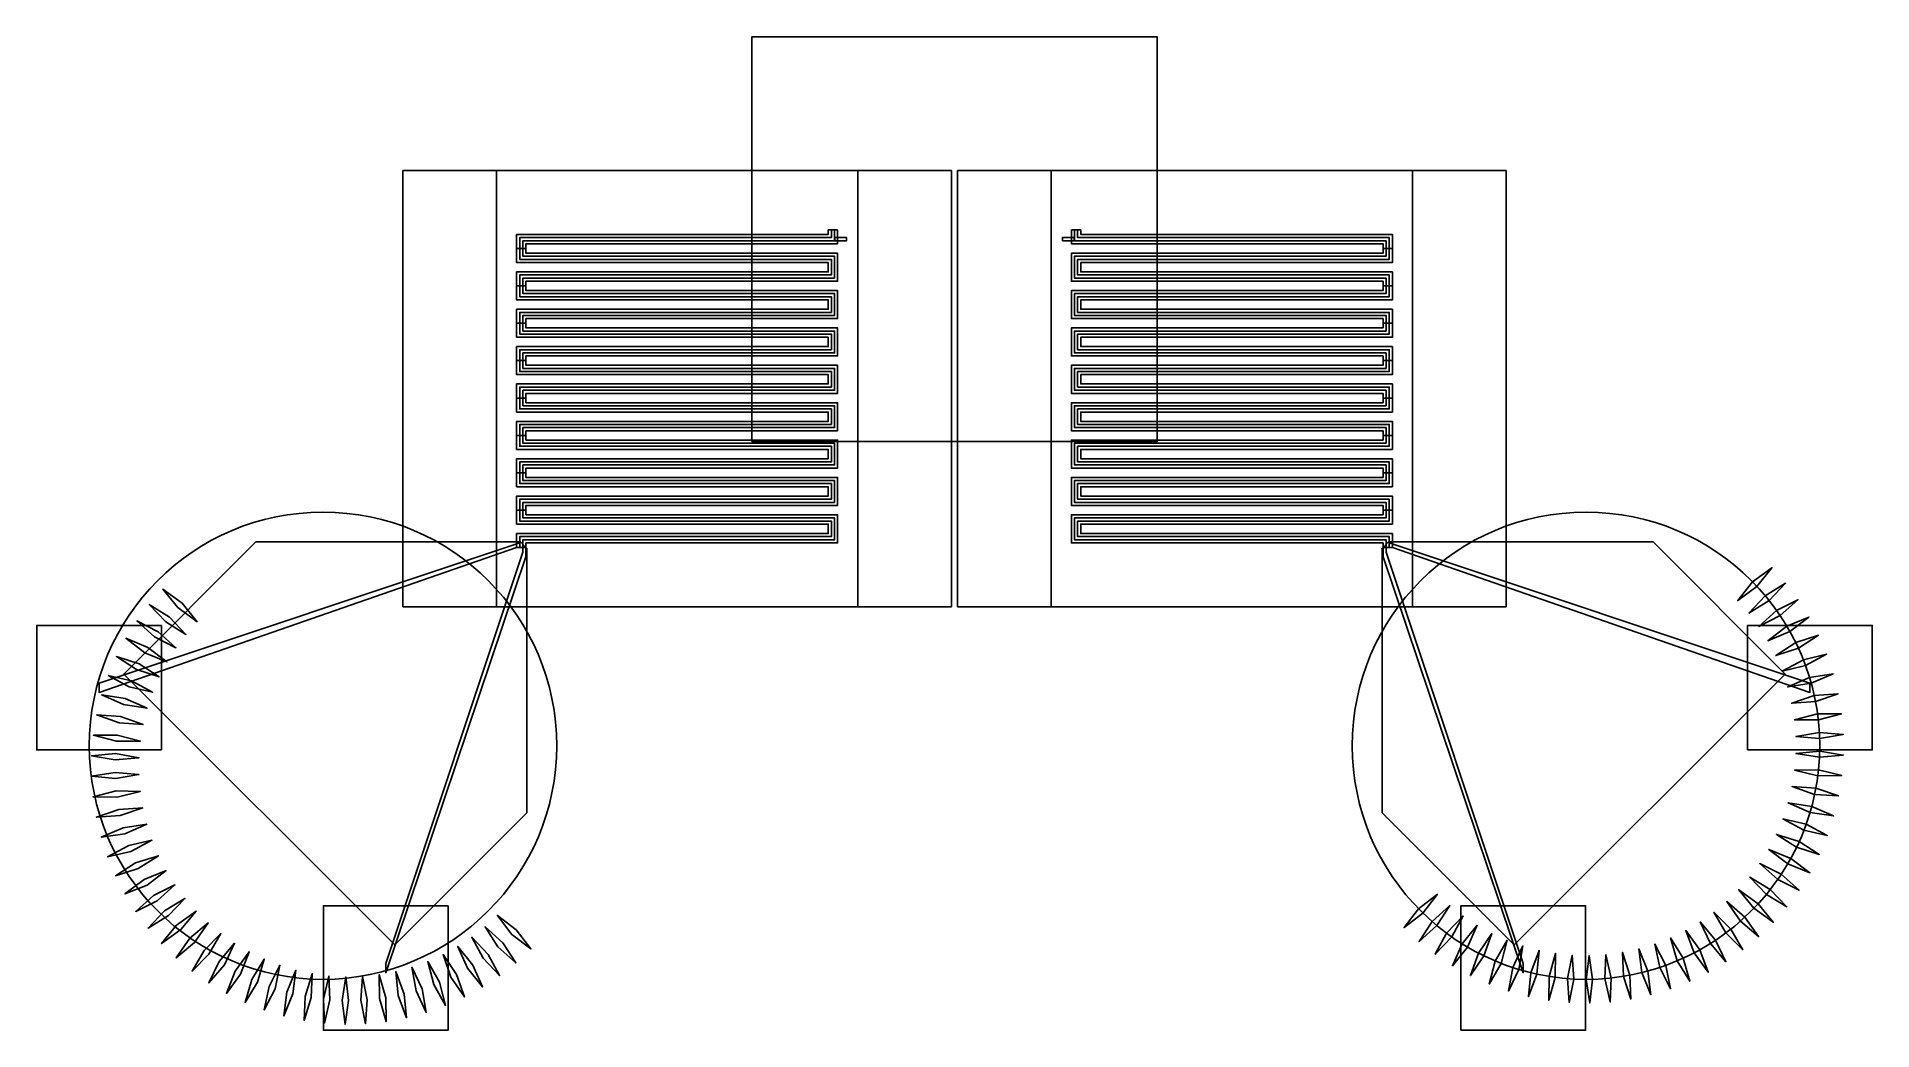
# Model space of a CAD drawing. Extents: x -29.4 to 29.4, y -38.9 to -7.
import ezdxf

# ---------------------------------------------------------------- set-up
doc = ezdxf.new("R2010")
doc.units = 0

msp = doc.modelspace()

# ---------------------------------------------------------------- linework, layer by layer
at = {"layer": 'cure'}
for points in [[(-3.1, -11.3), (-14.7, -11.3), (-14.7, -25.3), (-3.1, -25.3)], [(3.1, -25.3), (14.7, -25.3), (14.7, -11.3), (3.1, -11.3)]]:
    msp.add_lwpolyline(points, close=True, dxfattribs=at)
at = {"layer": 'M1_LD'}
for centre in [(-20.264, -29.764), (20.264, -29.764)]:
    msp.add_circle(centre, 7.5, dxfattribs=at)
at = {"layer": 'M1_Neg'}
for points in [[(-3.75, -13.2), (-3.75, -13.65), (-13.75, -13.65), (-13.75, -13.8), (-14.05, -13.8), (-14.05, -13.35), (-4.05, -13.35), (-4.05, -13.2)], [(-3.8375, -13.55), (-3.4625, -13.55), (-3.4625, -13.45), (-3.8375, -13.45)], [(3.4625, -13.55), (3.8375, -13.55), (3.8375, -13.45), (3.4625, -13.45)], [(3.75, -13.2), (3.75, -13.65), (13.75, -13.65), (13.75, -13.8), (14.05, -13.8), (14.05, -13.35), (4.05, -13.35), (4.05, -13.2)], [(-13.75, -13.8), (-13.75, -13.95), (-3.75, -13.95), (-3.75, -14.85), (-13.75, -14.85), (-13.75, -15), (-14.05, -15), (-14.05, -14.55), (-4.05, -14.55), (-4.05, -14.25), (-14.05, -14.25), (-14.05, -13.8)], [(13.75, -13.8), (13.75, -13.95), (3.75, -13.95), (3.75, -14.85), (13.75, -14.85), (13.75, -15), (14.05, -15), (14.05, -14.55), (4.05, -14.55), (4.05, -14.25), (14.05, -14.25), (14.05, -13.8)], [(-13.75, -15), (-13.75, -15.15), (-3.75, -15.15), (-3.75, -16.05), (-13.75, -16.05), (-13.75, -16.2), (-14.05, -16.2), (-14.05, -15.75), (-4.05, -15.75), (-4.05, -15.45), (-14.05, -15.45), (-14.05, -15)], [(13.75, -15), (13.75, -15.15), (3.75, -15.15), (3.75, -16.05), (13.75, -16.05), (13.75, -16.2), (14.05, -16.2), (14.05, -15.75), (4.05, -15.75), (4.05, -15.45), (14.05, -15.45), (14.05, -15)], [(-13.75, -16.2), (-13.75, -16.35), (-3.75, -16.35), (-3.75, -17.25), (-13.75, -17.25), (-13.75, -17.4), (-14.05, -17.4), (-14.05, -16.95), (-4.05, -16.95), (-4.05, -16.65), (-14.05, -16.65), (-14.05, -16.2)], [(13.75, -16.2), (13.75, -16.35), (3.75, -16.35), (3.75, -17.25), (13.75, -17.25), (13.75, -17.4), (14.05, -17.4), (14.05, -16.95), (4.05, -16.95), (4.05, -16.65), (14.05, -16.65), (14.05, -16.2)], [(-13.75, -17.4), (-13.75, -17.55), (-3.75, -17.55), (-3.75, -18.45), (-13.75, -18.45), (-13.75, -18.6), (-14.05, -18.6), (-14.05, -18.15), (-4.05, -18.15), (-4.05, -17.85), (-14.05, -17.85), (-14.05, -17.4)], [(13.75, -17.4), (13.75, -17.55), (3.75, -17.55), (3.75, -18.45), (13.75, -18.45), (13.75, -18.6), (14.05, -18.6), (14.05, -18.15), (4.05, -18.15), (4.05, -17.85), (14.05, -17.85), (14.05, -17.4)], [(-13.75, -18.6), (-13.75, -18.75), (-3.75, -18.75), (-3.75, -19.65), (-13.75, -19.65), (-13.75, -19.8), (-14.05, -19.8), (-14.05, -19.35), (-4.05, -19.35), (-4.05, -19.05), (-14.05, -19.05), (-14.05, -18.6)], [(13.75, -18.6), (13.75, -18.75), (3.75, -18.75), (3.75, -19.65), (13.75, -19.65), (13.75, -19.8), (14.05, -19.8), (14.05, -19.35), (4.05, -19.35), (4.05, -19.05), (14.05, -19.05), (14.05, -18.6)], [(-13.75, -19.8), (-13.75, -19.95), (-3.75, -19.95), (-3.75, -20.85), (-13.75, -20.85), (-13.75, -21), (-14.05, -21), (-14.05, -20.55), (-4.05, -20.55), (-4.05, -20.25), (-14.05, -20.25), (-14.05, -19.8)], [(13.75, -19.8), (13.75, -19.95), (3.75, -19.95), (3.75, -20.85), (13.75, -20.85), (13.75, -21), (14.05, -21), (14.05, -20.55), (4.05, -20.55), (4.05, -20.25), (14.05, -20.25), (14.05, -19.8)], [(-13.75, -21), (-13.75, -21.15), (-3.75, -21.15), (-3.75, -22.05), (-13.75, -22.05), (-13.75, -22.2), (-14.05, -22.2), (-14.05, -21.75), (-4.05, -21.75), (-4.05, -21.45), (-14.05, -21.45), (-14.05, -21)], [(13.75, -21), (13.75, -21.15), (3.75, -21.15), (3.75, -22.05), (13.75, -22.05), (13.75, -22.2), (14.05, -22.2), (14.05, -21.75), (4.05, -21.75), (4.05, -21.45), (14.05, -21.45), (14.05, -21)], [(-13.75, -22.2), (-13.75, -22.35), (-3.75, -22.35), (-3.75, -23.25), (-13.75, -23.25), (-13.75, -23.4), (-14.05, -23.4), (-14.05, -22.95), (-4.05, -22.95), (-4.05, -22.65), (-14.05, -22.65), (-14.05, -22.2)], [(13.75, -22.2), (13.75, -22.35), (3.75, -22.35), (3.75, -23.25), (13.75, -23.25), (13.75, -23.4), (14.05, -23.4), (14.05, -22.95), (4.05, -22.95), (4.05, -22.65), (14.05, -22.65), (14.05, -22.2)], [(-13.9311, -23.2189), (-22.4163, -23.2189), (-26.659, -27.4616), (-17.9616, -36.159), (-13.7189, -31.9163), (-13.7189, -23.4311)], [(13.9311, -23.2189), (22.4163, -23.2189), (26.659, -27.4616), (17.9616, -36.159), (13.7189, -31.9163), (13.7189, -23.4311)]]:
    msp.add_lwpolyline(points, close=True, dxfattribs=at)
at = {"layer": 'M1_Pos_holes'}
for points in [[(25.6114, -24.5042), (25.132, -25.1018), (25.7497, -24.6486), (26.2291, -24.051)], [(-24.7824, -25.1867), (-24.303, -25.7843), (-24.9208, -25.3311), (-25.4002, -24.7335)], [(26.0146, -24.9483), (25.489, -25.5057), (26.1409, -25.1034), (26.6666, -24.546)], [(-25.1857, -25.6308), (-24.66, -26.1882), (-25.312, -25.7859), (-25.8376, -25.2285)], [(26.381, -25.4233), (25.8125, -25.9369), (26.4946, -25.5879), (27.0631, -25.0743)], [(-25.5521, -26.1058), (-24.9836, -26.6194), (-25.6657, -26.2704), (-26.2342, -25.7568)], [(26.7084, -25.926), (26.1006, -26.3925), (26.8084, -26.0992), (27.4161, -25.6327)], [(-25.8794, -26.6085), (-25.2717, -27.075), (-25.9795, -26.7817), (-26.5872, -26.3152)], [(26.9945, -26.4533), (26.3514, -26.8698), (27.0803, -26.6339), (27.7234, -26.2175)], [(-26.1655, -27.1358), (-25.5225, -27.5523), (-26.2514, -27.3164), (-26.8945, -26.9)], [(27.2375, -27.0018), (26.5632, -27.3655), (27.3087, -27.1887), (27.9829, -26.8249)], [(-26.4086, -27.6842), (-25.7343, -28.048), (-26.4797, -27.8712), (-27.154, -27.5074)], [(27.4359, -27.5679), (26.7347, -27.8766), (27.4919, -27.7599), (28.1931, -27.4512)], [(-26.607, -28.2504), (-25.9058, -28.5591), (-26.663, -28.4424), (-27.3642, -28.1337)], [(27.5885, -28.148), (26.8649, -28.3997), (27.629, -28.3439), (28.3526, -28.0922)], [(-26.7596, -28.8305), (-26.0359, -29.0822), (-26.8, -29.0264), (-27.5237, -28.7747)], [(27.6942, -28.7386), (26.9528, -28.9316), (27.7189, -28.937), (28.4603, -28.744)], [(-26.8653, -29.421), (-26.1239, -29.6141), (-26.89, -29.6195), (-27.6314, -29.4265)], [(27.7524, -29.3356), (26.9979, -29.4688), (27.7611, -29.5354), (28.5156, -29.4023)], [(-26.9235, -30.0181), (-26.169, -30.1513), (-26.9322, -30.2179), (-27.6867, -30.0848)], [(27.7627, -29.9354), (27, -30.0079), (27.7554, -30.1353), (28.5181, -30.0628)], [(-26.9337, -30.6179), (-26.171, -30.6904), (-26.9265, -30.8178), (-27.6892, -30.7453)], [(27.725, -30.5341), (26.9589, -30.5454), (27.7018, -30.7328), (28.4678, -30.7215)], [(-26.896, -31.2166), (-26.13, -31.2279), (-26.8729, -31.4153), (-27.6389, -31.404)], [(27.6396, -31.1279), (26.8751, -31.0779), (27.6006, -31.3241), (28.3651, -31.3741)], [(-26.8106, -31.8104), (-26.0461, -31.7604), (-26.7717, -32.0066), (-27.5361, -32.0566)], [(27.507, -31.713), (26.7489, -31.6021), (27.4524, -31.9054), (28.2105, -32.0163)], [(-26.678, -32.3955), (-25.92, -32.2845), (-26.6235, -32.5879), (-27.3816, -32.6988)], [(27.3281, -32.2856), (26.5813, -32.1144), (27.2583, -32.473), (28.0051, -32.6442)], [(-26.4991, -32.9681), (-25.7524, -32.7969), (-26.4294, -33.1555), (-27.1762, -33.3266)], [(27.104, -32.842), (26.3733, -32.6117), (27.0195, -33.0233), (27.7502, -33.2536)], [(-26.275, -33.5245), (-25.5443, -33.2942), (-26.1905, -33.7058), (-26.9212, -33.9361)], [(26.5262, -33.8924), (25.8415, -33.5487), (26.4139, -34.0579), (27.0986, -34.4017)], [(26.8361, -33.3788), (26.1261, -33.0909), (26.7374, -33.5527), (27.4473, -33.8407)], [(-26.0072, -34.0613), (-25.2972, -33.7733), (-25.9084, -34.2352), (-26.6184, -34.5232)], [(26.1762, -34.3797), (25.5212, -33.9823), (26.0511, -34.5357), (26.7061, -34.933)], [(-25.6973, -34.5749), (-25.0126, -34.2312), (-25.585, -34.7404), (-26.2696, -35.0842)], [(-25.3473, -35.0622), (-24.6923, -34.6648), (-25.2221, -35.2182), (-25.8772, -35.6155)], [(15.0314, -35.138), (15.4978, -34.5302), (14.8899, -34.9966), (14.4236, -35.6044)], [(25.7885, -34.8374), (25.1673, -34.389), (25.6512, -34.9829), (26.2724, -35.4313)], [(-24.9595, -35.5199), (-24.3384, -35.0714), (-24.8223, -35.6654), (-25.4435, -36.1138)], [(-14.2024, -35.8205), (-14.6688, -35.2127), (-14.061, -35.679), (-13.5946, -36.2869)], [(15.4776, -35.5389), (15.8939, -34.8958), (15.3253, -35.4093), (14.909, -36.0524)], [(15.9544, -35.903), (16.318, -35.2286), (15.7922, -35.7859), (15.4286, -36.4602)], [(24.9096, -35.6528), (24.3678, -35.1111), (24.751, -35.7745), (25.2927, -36.3162)], [(25.3654, -35.2627), (24.782, -34.766), (25.2169, -35.3967), (25.8003, -35.8934)], [(-24.5364, -35.9452), (-23.9531, -35.4485), (-24.388, -36.0792), (-24.9714, -36.5759)], [(-24.0807, -36.3352), (-23.5389, -35.7936), (-23.922, -36.457), (-24.4638, -36.9987)], [(-15.1255, -36.5855), (-15.489, -35.9111), (-14.9633, -36.4684), (-14.5997, -37.1427)], [(-14.6486, -36.2214), (-15.065, -35.5783), (-14.4964, -36.0918), (-14.08, -36.7349)], [(16.4588, -36.2277), (16.7673, -35.5265), (16.2878, -36.124), (15.9792, -36.8252)], [(16.9875, -36.5112), (17.239, -35.7875), (16.8088, -36.4214), (16.5572, -37.1451)], [(23.9121, -36.3177), (23.4635, -35.6966), (23.7361, -36.4126), (24.1846, -37.0337)], [(24.4242, -36.0052), (23.9274, -35.4219), (24.2563, -36.1139), (24.753, -36.6971)], [(-23.5952, -36.6877), (-23.0985, -36.1044), (-23.4273, -36.7964), (-23.9241, -37.3796)], [(-23.0832, -37.0002), (-22.6346, -36.3791), (-22.9071, -37.0951), (-23.3557, -37.7162)], [(-16.1586, -37.1937), (-16.4101, -36.47), (-15.9798, -37.1039), (-15.7283, -37.8276)], [(-15.6298, -36.9102), (-15.9384, -36.209), (-15.4588, -36.8065), (-15.1503, -37.5077)], [(17.5372, -36.7514), (17.73, -36.01), (17.3518, -36.6762), (17.159, -37.4177)], [(18.1043, -36.947), (18.2373, -36.1925), (17.9135, -36.8868), (17.7805, -37.6413)], [(18.6852, -37.0966), (18.7575, -36.3339), (18.4903, -37.0519), (18.418, -37.8146)], [(19.2763, -37.1993), (19.2874, -36.4333), (19.0784, -37.1703), (19.0673, -37.9364)], [(19.8736, -37.2545), (19.8235, -36.49), (19.674, -37.2414), (19.7242, -38.0059)], [(20.4735, -37.2617), (20.3624, -36.5037), (20.2735, -37.2646), (20.3846, -38.0227)], [(21.072, -37.221), (20.9007, -36.4742), (20.8729, -37.2399), (21.0442, -37.9866)], [(21.6653, -37.1326), (21.4349, -36.4019), (21.4684, -37.1673), (21.6988, -37.898)], [(22.2497, -36.997), (21.9616, -36.2871), (22.0561, -37.0474), (22.3442, -37.7573)], [(22.8214, -36.8152), (22.4775, -36.1306), (22.6325, -36.8809), (22.9763, -37.5655)], [(23.3767, -36.5883), (22.9792, -35.9333), (23.1936, -36.6688), (23.5911, -37.3238)], [(-22.5477, -37.2707), (-22.1502, -36.6158), (-22.3647, -37.3513), (-22.7622, -38.0062)], [(-21.9924, -37.4977), (-21.6485, -36.8131), (-21.8035, -37.5633), (-22.1474, -38.248)], [(-21.4208, -37.6795), (-21.1327, -36.9696), (-21.2272, -37.7299), (-21.5153, -38.4398)], [(-20.8364, -37.815), (-20.6059, -37.0844), (-20.6394, -37.8498), (-20.8698, -38.5804)], [(-17.8563, -37.7791), (-17.9286, -37.0164), (-17.6613, -37.7344), (-17.5891, -38.4971)], [(-17.2754, -37.6295), (-17.4084, -36.875), (-17.0846, -37.5693), (-16.9516, -38.3238)], [(-16.7082, -37.4339), (-16.9011, -36.6925), (-16.5229, -37.3587), (-16.33, -38.1002)], [(-20.243, -37.9035), (-20.0717, -37.1567), (-20.0439, -37.9224), (-20.2152, -38.6691)], [(-19.6445, -37.9442), (-19.5334, -37.1862), (-19.4445, -37.9471), (-19.5556, -38.7051)], [(-19.0447, -37.937), (-18.9945, -37.1725), (-18.8451, -37.9239), (-18.8953, -38.6884)], [(-18.4473, -37.8818), (-18.4584, -37.1158), (-18.2494, -37.8528), (-18.2383, -38.6189)]]:
    msp.add_lwpolyline(points, close=True, dxfattribs=at)
at = {"layer": 'M2_undercutMsk'}
for points in [[(-6.5, -20), (6.5, -20), (6.5, -7), (-6.5, -7)], [(-0.1, -11.3), (-17.7, -11.3), (-17.7, -25.3), (-0.1, -25.3)], [(0.1, -25.3), (17.7, -25.3), (17.7, -11.3), (0.1, -11.3)]]:
    msp.add_lwpolyline(points, close=True, dxfattribs=at)
at = {"layer": 'metal'}
for points in [[(-3.95, -13.2), (-3.95, -13.45), (-13.95, -13.45), (-13.95, -13.8), (-14.05, -13.8), (-14.05, -13.35), (-4.05, -13.35), (-4.05, -13.2)], [(-3.75, -13.2), (-3.75, -13.65), (-13.75, -13.65), (-13.75, -13.8), (-13.85, -13.8), (-13.85, -13.55), (-3.85, -13.55), (-3.85, -13.2)], [(3.75, -13.2), (3.75, -13.65), (13.75, -13.65), (13.75, -13.8), (13.85, -13.8), (13.85, -13.55), (3.85, -13.55), (3.85, -13.2)], [(3.95, -13.2), (3.95, -13.45), (13.95, -13.45), (13.95, -13.8), (14.05, -13.8), (14.05, -13.35), (4.05, -13.35), (4.05, -13.2)], [(-13.95, -13.8), (-13.95, -14.15), (-3.95, -14.15), (-3.95, -14.65), (-13.95, -14.65), (-13.95, -15), (-14.05, -15), (-14.05, -14.55), (-4.05, -14.55), (-4.05, -14.25), (-14.05, -14.25), (-14.05, -13.8)], [(-13.75, -13.8), (-13.75, -13.95), (-3.75, -13.95), (-3.75, -14.85), (-13.75, -14.85), (-13.75, -15), (-13.85, -15), (-13.85, -14.75), (-3.85, -14.75), (-3.85, -14.05), (-13.85, -14.05), (-13.85, -13.8)], [(13.75, -13.8), (13.75, -13.95), (3.75, -13.95), (3.75, -14.85), (13.75, -14.85), (13.75, -15), (13.85, -15), (13.85, -14.75), (3.85, -14.75), (3.85, -14.05), (13.85, -14.05), (13.85, -13.8)], [(13.95, -13.8), (13.95, -14.15), (3.95, -14.15), (3.95, -14.65), (13.95, -14.65), (13.95, -15), (14.05, -15), (14.05, -14.55), (4.05, -14.55), (4.05, -14.25), (14.05, -14.25), (14.05, -13.8)], [(-13.95, -15), (-13.95, -15.35), (-3.95, -15.35), (-3.95, -15.85), (-13.95, -15.85), (-13.95, -16.2), (-14.05, -16.2), (-14.05, -15.75), (-4.05, -15.75), (-4.05, -15.45), (-14.05, -15.45), (-14.05, -15)], [(-13.75, -15), (-13.75, -15.15), (-3.75, -15.15), (-3.75, -16.05), (-13.75, -16.05), (-13.75, -16.2), (-13.85, -16.2), (-13.85, -15.95), (-3.85, -15.95), (-3.85, -15.25), (-13.85, -15.25), (-13.85, -15)], [(13.75, -15), (13.75, -15.15), (3.75, -15.15), (3.75, -16.05), (13.75, -16.05), (13.75, -16.2), (13.85, -16.2), (13.85, -15.95), (3.85, -15.95), (3.85, -15.25), (13.85, -15.25), (13.85, -15)], [(13.95, -15), (13.95, -15.35), (3.95, -15.35), (3.95, -15.85), (13.95, -15.85), (13.95, -16.2), (14.05, -16.2), (14.05, -15.75), (4.05, -15.75), (4.05, -15.45), (14.05, -15.45), (14.05, -15)], [(-13.95, -16.2), (-13.95, -16.55), (-3.95, -16.55), (-3.95, -17.05), (-13.95, -17.05), (-13.95, -17.4), (-14.05, -17.4), (-14.05, -16.95), (-4.05, -16.95), (-4.05, -16.65), (-14.05, -16.65), (-14.05, -16.2)], [(-13.75, -16.2), (-13.75, -16.35), (-3.75, -16.35), (-3.75, -17.25), (-13.75, -17.25), (-13.75, -17.4), (-13.85, -17.4), (-13.85, -17.15), (-3.85, -17.15), (-3.85, -16.45), (-13.85, -16.45), (-13.85, -16.2)], [(13.75, -16.2), (13.75, -16.35), (3.75, -16.35), (3.75, -17.25), (13.75, -17.25), (13.75, -17.4), (13.85, -17.4), (13.85, -17.15), (3.85, -17.15), (3.85, -16.45), (13.85, -16.45), (13.85, -16.2)], [(13.95, -16.2), (13.95, -16.55), (3.95, -16.55), (3.95, -17.05), (13.95, -17.05), (13.95, -17.4), (14.05, -17.4), (14.05, -16.95), (4.05, -16.95), (4.05, -16.65), (14.05, -16.65), (14.05, -16.2)], [(-13.95, -17.4), (-13.95, -17.75), (-3.95, -17.75), (-3.95, -18.25), (-13.95, -18.25), (-13.95, -18.6), (-14.05, -18.6), (-14.05, -18.15), (-4.05, -18.15), (-4.05, -17.85), (-14.05, -17.85), (-14.05, -17.4)], [(-13.75, -17.4), (-13.75, -17.55), (-3.75, -17.55), (-3.75, -18.45), (-13.75, -18.45), (-13.75, -18.6), (-13.85, -18.6), (-13.85, -18.35), (-3.85, -18.35), (-3.85, -17.65), (-13.85, -17.65), (-13.85, -17.4)], [(13.75, -17.4), (13.75, -17.55), (3.75, -17.55), (3.75, -18.45), (13.75, -18.45), (13.75, -18.6), (13.85, -18.6), (13.85, -18.35), (3.85, -18.35), (3.85, -17.65), (13.85, -17.65), (13.85, -17.4)], [(13.95, -17.4), (13.95, -17.75), (3.95, -17.75), (3.95, -18.25), (13.95, -18.25), (13.95, -18.6), (14.05, -18.6), (14.05, -18.15), (4.05, -18.15), (4.05, -17.85), (14.05, -17.85), (14.05, -17.4)], [(-13.95, -18.6), (-13.95, -18.95), (-3.95, -18.95), (-3.95, -19.45), (-13.95, -19.45), (-13.95, -19.8), (-14.05, -19.8), (-14.05, -19.35), (-4.05, -19.35), (-4.05, -19.05), (-14.05, -19.05), (-14.05, -18.6)], [(-13.75, -18.6), (-13.75, -18.75), (-3.75, -18.75), (-3.75, -19.65), (-13.75, -19.65), (-13.75, -19.8), (-13.85, -19.8), (-13.85, -19.55), (-3.85, -19.55), (-3.85, -18.85), (-13.85, -18.85), (-13.85, -18.6)], [(13.75, -18.6), (13.75, -18.75), (3.75, -18.75), (3.75, -19.65), (13.75, -19.65), (13.75, -19.8), (13.85, -19.8), (13.85, -19.55), (3.85, -19.55), (3.85, -18.85), (13.85, -18.85), (13.85, -18.6)], [(13.95, -18.6), (13.95, -18.95), (3.95, -18.95), (3.95, -19.45), (13.95, -19.45), (13.95, -19.8), (14.05, -19.8), (14.05, -19.35), (4.05, -19.35), (4.05, -19.05), (14.05, -19.05), (14.05, -18.6)], [(-13.95, -19.8), (-13.95, -20.15), (-3.95, -20.15), (-3.95, -20.65), (-13.95, -20.65), (-13.95, -21), (-14.05, -21), (-14.05, -20.55), (-4.05, -20.55), (-4.05, -20.25), (-14.05, -20.25), (-14.05, -19.8)], [(-13.75, -19.8), (-13.75, -19.95), (-3.75, -19.95), (-3.75, -20.85), (-13.75, -20.85), (-13.75, -21), (-13.85, -21), (-13.85, -20.75), (-3.85, -20.75), (-3.85, -20.05), (-13.85, -20.05), (-13.85, -19.8)], [(13.75, -19.8), (13.75, -19.95), (3.75, -19.95), (3.75, -20.85), (13.75, -20.85), (13.75, -21), (13.85, -21), (13.85, -20.75), (3.85, -20.75), (3.85, -20.05), (13.85, -20.05), (13.85, -19.8)], [(13.95, -19.8), (13.95, -20.15), (3.95, -20.15), (3.95, -20.65), (13.95, -20.65), (13.95, -21), (14.05, -21), (14.05, -20.55), (4.05, -20.55), (4.05, -20.25), (14.05, -20.25), (14.05, -19.8)], [(-13.95, -21), (-13.95, -21.35), (-3.95, -21.35), (-3.95, -21.85), (-13.95, -21.85), (-13.95, -22.2), (-14.05, -22.2), (-14.05, -21.75), (-4.05, -21.75), (-4.05, -21.45), (-14.05, -21.45), (-14.05, -21)], [(-13.75, -21), (-13.75, -21.15), (-3.75, -21.15), (-3.75, -22.05), (-13.75, -22.05), (-13.75, -22.2), (-13.85, -22.2), (-13.85, -21.95), (-3.85, -21.95), (-3.85, -21.25), (-13.85, -21.25), (-13.85, -21)], [(13.75, -21), (13.75, -21.15), (3.75, -21.15), (3.75, -22.05), (13.75, -22.05), (13.75, -22.2), (13.85, -22.2), (13.85, -21.95), (3.85, -21.95), (3.85, -21.25), (13.85, -21.25), (13.85, -21)], [(13.95, -21), (13.95, -21.35), (3.95, -21.35), (3.95, -21.85), (13.95, -21.85), (13.95, -22.2), (14.05, -22.2), (14.05, -21.75), (4.05, -21.75), (4.05, -21.45), (14.05, -21.45), (14.05, -21)], [(-13.95, -22.2), (-13.95, -22.55), (-3.95, -22.55), (-3.95, -23.05), (-13.95, -23.05), (-13.95, -23.4), (-14.05, -23.4), (-14.05, -22.95), (-4.05, -22.95), (-4.05, -22.65), (-14.05, -22.65), (-14.05, -22.2)], [(-13.75, -22.2), (-13.75, -22.35), (-3.75, -22.35), (-3.75, -23.25), (-13.75, -23.25), (-13.75, -23.4), (-13.85, -23.4), (-13.85, -23.15), (-3.85, -23.15), (-3.85, -22.45), (-13.85, -22.45), (-13.85, -22.2)], [(13.75, -22.2), (13.75, -22.35), (3.75, -22.35), (3.75, -23.25), (13.75, -23.25), (13.75, -23.4), (13.85, -23.4), (13.85, -23.15), (3.85, -23.15), (3.85, -22.45), (13.85, -22.45), (13.85, -22.2)], [(13.95, -22.2), (13.95, -22.55), (3.95, -22.55), (3.95, -23.05), (13.95, -23.05), (13.95, -23.4), (14.05, -23.4), (14.05, -22.95), (4.05, -22.95), (4.05, -22.65), (14.05, -22.65), (14.05, -22.2)], [(-13.95, -23.25), (-13.95, -23.4), (-14.05, -23.4), (-27.45, -28.05), (-27.45, -27.75)], [(-13.75, -23.7), (-13.75, -23.4), (-13.85, -23.4), (-13.85, -23.55), (-18.25, -36.75), (-18.25, -37.05)], [(13.75, -23.7), (13.75, -23.4), (13.85, -23.4), (13.85, -23.55), (18.25, -36.75), (18.25, -37.05)], [(13.95, -23.25), (13.95, -23.4), (14.05, -23.4), (27.45, -28.05), (27.45, -27.75)], [(-25.45, -25.9), (-29.45, -25.9), (-29.45, -29.9), (-25.45, -29.9)], [(25.45, -29.9), (29.45, -29.9), (29.45, -25.9), (25.45, -25.9)], [(-16.25, -34.9), (-20.25, -34.9), (-20.25, -38.9), (-16.25, -38.9)], [(16.25, -38.9), (20.25, -38.9), (20.25, -34.9), (16.25, -34.9)]]:
    msp.add_lwpolyline(points, close=True, dxfattribs=at)
at = {"layer": 'metal_BB'}
for points in [[(-25.45, -25.9), (-29.45, -25.9), (-29.45, -29.9), (-25.45, -29.9)], [(25.45, -29.9), (29.45, -29.9), (29.45, -25.9), (25.45, -25.9)], [(-16.25, -34.9), (-20.25, -34.9), (-20.25, -38.9), (-16.25, -38.9)], [(16.25, -38.9), (20.25, -38.9), (20.25, -34.9), (16.25, -34.9)]]:
    msp.add_lwpolyline(points, close=True, dxfattribs=at)

doc.saveas('drawing.dxf')
